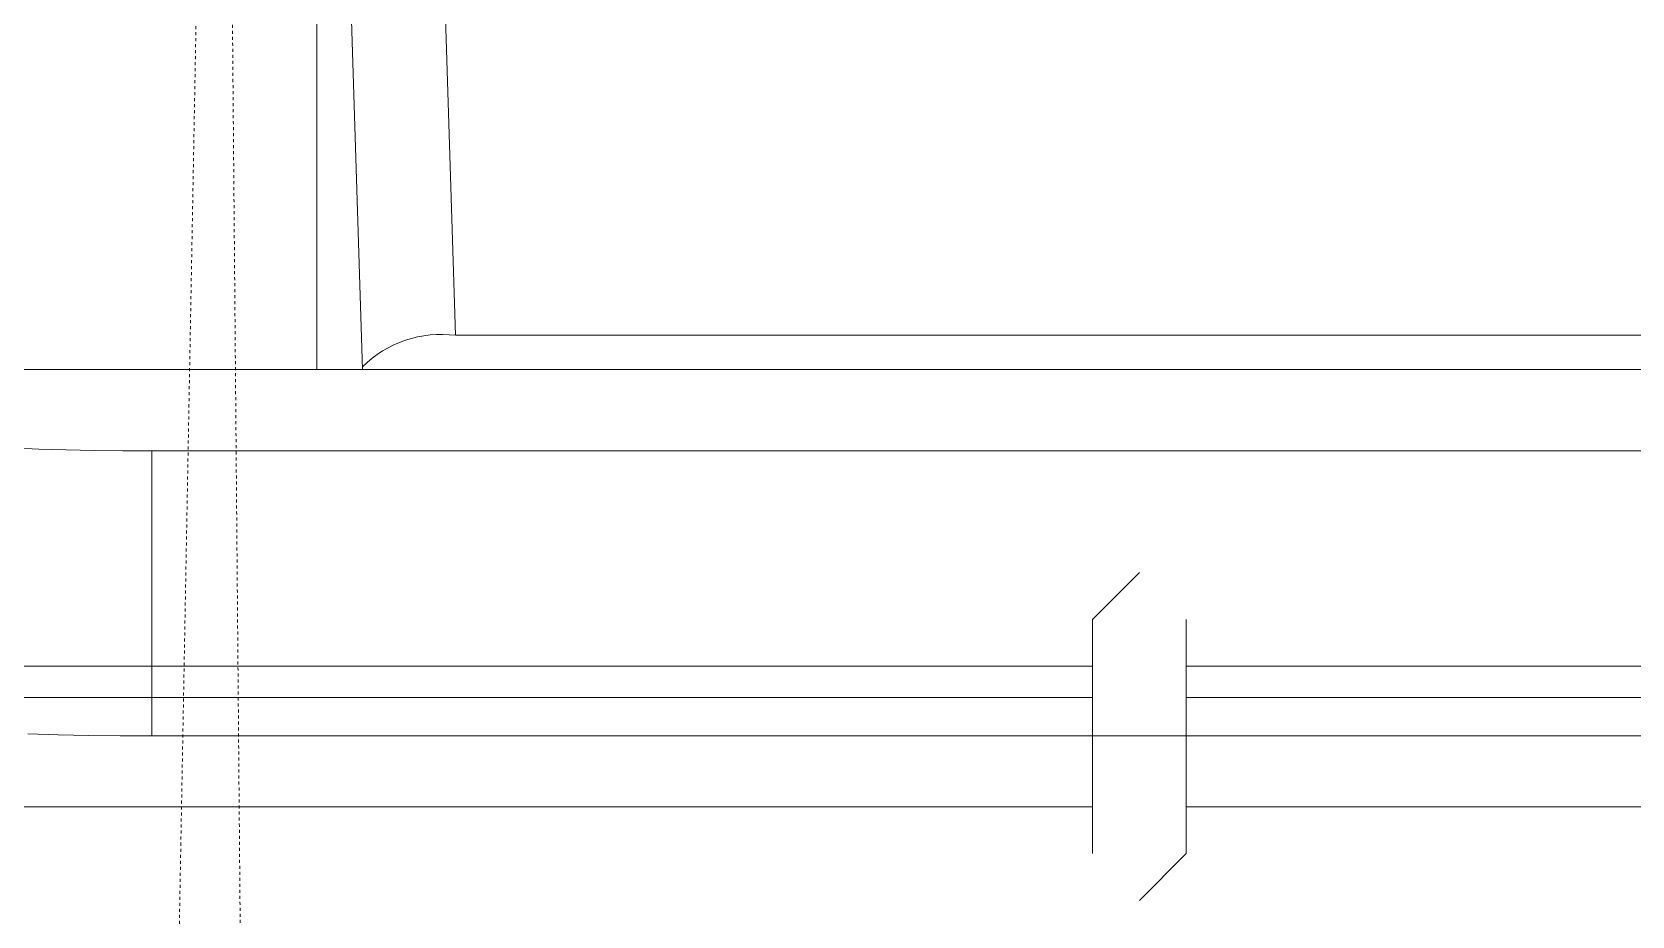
# Model space of a CAD drawing. Header units: millimetres. Extents: x 521 to 148073, y -17811 to 32040.
# Drawn here: x 65972.4 to 66025.8, y 20377.7 to 20407.2 of the extents above; entities that cross this region are included whole.
import ezdxf

# ---------------------------------------------------------------- set-up
doc = ezdxf.new("R2010")
doc.units = ezdxf.units.MM
doc.linetypes.add('PDF_IMPORT', pattern=[1, 0.8, -0.2])
doc.layers.add('Datové rozvody', color=6, linetype='Continuous')
doc.layers.add('PDF_Geometrie', color=7, linetype='Continuous', true_color=0xbdbdbd)

# ---------------------------------------------------------------- blocks, each defined once
blk = doc.blocks.new('projektor')
at = {"layer": 'PDF_Geometrie', "lineweight": 13}
for points in [[(86162.789, 15081.428), (86162.789, 15164.779)], [(86163.799, 15164.728), (86163.799, 15081.428)], [(86167.34, 15164.728), (86167.34, 15081.428)], [(86152.067, 15057.745), (86152.067, 15137.473)], [(86153.179, 15134.31), (86153.179, 15017.114)], [(86155.814, 15047.895), (86155.814, 15119.714)], [(86165.047, 15047.895), (86165.047, 15119.714)], [(86161.271, 15081.428), (86168.857, 15081.428)], [(86168.857, 15081.428), (86170.374, 15079.91)], [(86161.271, 15078.393), (86159.753, 15079.91)], [(86161.271, 15078.392), (86168.857, 15078.392)], [(86162.789, 14986.645), (86162.789, 15078.392)], [(86163.799, 15078.392), (86163.799, 14986.696)], [(86167.34, 15078.392), (86167.34, 14986.696)], [(86152.067, 15057.745), (86130.467, 15057.059)], [(86153.179, 15054.725), (86134.315, 15054.126)], [(86153.179, 15053.243), (86141.472, 15053.25), (86141.475, 15053.751)], [(86155.717, 15043.354), (86155.751, 15044.229), (86155.778, 15045.12), (86155.797, 15046.027), (86155.809, 15046.953), (86155.814, 15047.895)], [(86164.978, 15043.876), (86165.009, 15044.857), (86165.03, 15045.853), (86165.043, 15046.867), (86165.047, 15047.895)], [(86165.047, 15047.895), (86155.814, 15047.895)]]:
    blk.add_lwpolyline(points, dxfattribs=at)
at = {"layer": 'PDF_Geometrie', "linetype": 'PDF_IMPORT', "lineweight": 13, "ltscale": 0.013066}
blk.add_lwpolyline([(86219.182, 15047.895), (86098.43, 15050.138), (86250.034, 15051.435)], dxfattribs=at)
at = {"layer": 'PDF_Geometrie', "lineweight": 13}
blk.add_arc((86155.681, 15057.283), 3.643, 172.7195, 224.567, dxfattribs=at)

msp = doc.modelspace()

# ---------------------------------------------------------------- block references
at = {"layer": 'Datové rozvody', "xscale": 1.027900945623324, "yscale": 1.027900945623324, "zscale": 1.027900945623324, "rotation": 270.0000000000001}
msp.add_blockref('projektor', (50508.686, 108952.866), dxfattribs=at)

doc.saveas('drawing.dxf')
